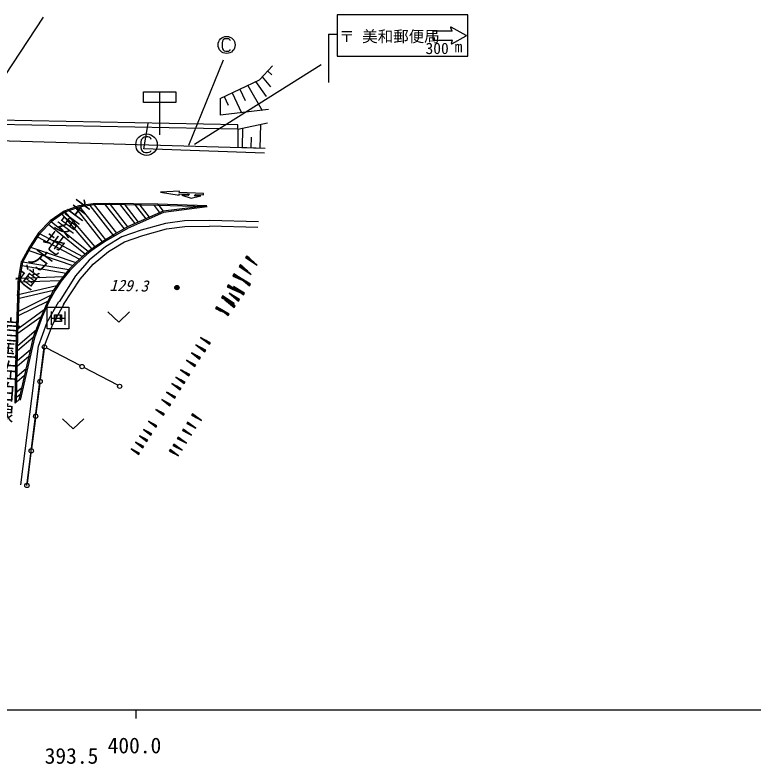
# Model space of a CAD drawing. Units: millimetres, scale not verified. Extents: x 18377 to 658377, y -109912 to 250088.
# Drawn here: x 432341 to 518088, y 68803 to 155888 of the extents above; entities that cross this region are included whole.
import ezdxf
from ezdxf.enums import TextEntityAlignment as Align

# ---------------------------------------------------------------- set-up
doc = ezdxf.new("R2010")
doc.units = ezdxf.units.MM
doc.header["$LTSCALE"] = 1000
for name, color, linetype, lineweight in [('M-BGD', 7, 'Continuous', 25), ('M-STR-STRC', 7, 'Continuous', 25), ('M-TTL-BAND', 7, 'Continuous', 25)]:
    doc.layers.add(name, color=color, linetype=linetype, lineweight=lineweight)
doc.styles.add('@ＭＳ ゴシック', font='')
doc.styles.add('ＭＳ ゴシック', font='')
doc.styles.get('@ＭＳ ゴシック').set_extended_font_data('@MS Gothic')
doc.styles.get('ＭＳ ゴシック').set_extended_font_data('MS Gothic')

# ---------------------------------------------------------------- blocks, each defined once
blk = doc.blocks.new('BUHIN4')
at = {"color": 7, "linetype": 'Continuous', "lineweight": 25}
for p, q in [((589, -420), (-492, 350)), ((-231, 128), (572, -445)), ((-196, 177), (607, -396)), ((559, -463), (43, -95)), ((624, -371), (108, -3)), ((301, -321), (539, -490)), ((403, -177), (642, -347))]:
    blk.add_line(p, q, dxfattribs=at)
blk.add_lwpolyline([(678, -341), (-611, 435), (543, -530)], close=True, dxfattribs=at)
blk = doc.blocks.new('BUHIN5')
at = {"color": 7, "linetype": 'Continuous', "lineweight": 25}
for p, q in [((550, -392), (-459, 327)), ((-216, 119), (534, -415)), ((-183, 165), (566, -369)), ((522, -432), (40, -89)), ((583, -346), (101, -3)), ((281, -299), (503, -458)), ((377, -165), (599, -324))]:
    blk.add_line(p, q, dxfattribs=at)
blk.add_lwpolyline([(633, -318), (-570, 406), (507, -495)], close=True, dxfattribs=at)
blk = doc.blocks.new('BUHIN6')
at = {"color": 7, "linetype": 'Continuous', "lineweight": 25}
for p, q in [((511, -364), (-426, 304)), ((-200, 111), (496, -385)), ((-170, 153), (526, -343)), ((484, -401), (37, -82)), ((541, -322), (94, -3)), ((261, -278), (467, -425)), ((350, -153), (556, -301))]:
    blk.add_line(p, q, dxfattribs=at)
blk.add_lwpolyline([(588, -295), (-529, 377), (471, -459)], close=True, dxfattribs=at)
blk = doc.blocks.new('BUHIN7')
at = {"color": 7, "linetype": 'Continuous', "lineweight": 25}
for p, q in [((525, -343), (-438, 286)), ((-205, 103), (511, -365)), ((-176, 146), (539, -321)), ((554, -299), (94, 1)), ((500, -381), (40, -81)), ((272, -267), (484, -405)), ((356, -139), (568, -277))]:
    blk.add_line(p, q, dxfattribs=at)
blk.add_lwpolyline([(599, -271), (-544, 355), (489, -440)], close=True, dxfattribs=at)
blk = doc.blocks.new('BUHIN8')
at = {"color": 7, "linetype": 'Continuous', "lineweight": 25}
for p, q in [((528, -339), (-440, 283)), ((-205, 101), (513, -361)), ((-177, 145), (542, -317)), ((556, -296), (94, 2)), ((503, -378), (41, -80)), ((274, -265), (487, -402)), ((357, -137), (570, -274))]:
    blk.add_line(p, q, dxfattribs=at)
blk.add_lwpolyline([(601, -267), (-547, 352), (492, -436)], close=True, dxfattribs=at)
blk = doc.blocks.new('BUHIN9')
at = {"color": 7, "linetype": 'Continuous', "lineweight": 25}
for p, q in [((487, -313), (-406, 261)), ((-190, 93), (474, -333)), ((-164, 134), (500, -293)), ((513, -273), (87, 1)), ((464, -349), (38, -74)), ((253, -245), (450, -371)), ((329, -126), (526, -253))]:
    blk.add_line(p, q, dxfattribs=at)
blk.add_lwpolyline([(555, -246), (-505, 325), (454, -403)], close=True, dxfattribs=at)
blk = doc.blocks.new('BUHIN10')
at = {"color": 7, "linetype": 'Continuous', "lineweight": 25}
for p, q in [((448, -285), (-373, 238)), ((-174, 85), (436, -304)), ((-150, 122), (459, -267)), ((471, -248), (79, 2)), ((427, -318), (35, -68)), ((233, -223), (413, -339)), ((302, -114), (483, -230))]:
    blk.add_line(p, q, dxfattribs=at)
blk.add_lwpolyline([(510, -224), (-464, 296), (418, -368)], close=True, dxfattribs=at)
blk = doc.blocks.new('BUHIN11')
at = {"color": 7, "linetype": 'Continuous', "lineweight": 25}
for p, q in [((-358, 131), (-574, 265)), ((-560, 287), (-94, -3)), ((179, -142), (-546, 310)), ((-532, 332), (444, -277)), ((207, -98), (-519, 354)), ((-508, 370), (-42, 80)), ((-278, 261), (-493, 395))]:
    blk.add_line(p, q, dxfattribs=at)
blk.add_lwpolyline([(-605, 258), (552, -344), (-498, 429)], close=True, dxfattribs=at)
blk = doc.blocks.new('BUHIN12')
at = {"color": 7, "linetype": 'Continuous', "lineweight": 25}
for p, q in [((-331, 121), (-530, 245)), ((-517, 265), (-86, -3)), ((166, -131), (-504, 286)), ((-491, 306), (410, -255)), ((191, -91), (-479, 326)), ((-469, 342), (-39, 74)), ((-256, 241), (-455, 365))]:
    blk.add_line(p, q, dxfattribs=at)
blk.add_lwpolyline([(-558, 238), (509, -317), (-460, 396)], close=True, dxfattribs=at)
blk = doc.blocks.new('BUHIN125')
at = {"color": 7, "linetype": 'Continuous', "lineweight": 25}
for p, q in [((-781, 781), (-781, -781)), ((-781, 0), (781, 0)), ((781, 781), (781, -781))]:
    blk.add_line(p, q, dxfattribs=at)
blk.add_lwpolyline([(-1250, -1250), (-1250, 1250), (1250, 1250), (1250, -1250)], close=True, dxfattribs=at)
blk = doc.blocks.new('BUHIN122')
at = {"color": 7, "linetype": 'Continuous', "lineweight": 25}
for centre, radius in [((0, 0), 250), ((0, 0), 219), ((0, 0), 188), ((0, 0), 156), ((0, 0), 125), ((0, 0), 93.8), ((-1, 1), 62.5), ((0, 0), 31.2)]:
    blk.add_circle(centre, radius, dxfattribs=at)
blk = doc.blocks.new('BUHIN139')
at = {"color": 7, "linetype": 'Continuous', "lineweight": 25}
for p, q in [((-451, 132), (-726, 278)), ((-711, 307), (-115, -11)), ((232, -160), (-696, 335)), ((-681, 363), (568, -303)), ((262, -103), (-666, 391)), ((-655, 413), (-58, 95)), ((-363, 298), (-638, 444))]:
    blk.add_line(p, q, dxfattribs=at)
blk.add_lwpolyline([(-764, 267), (706, -376), (-648, 486)], close=True, dxfattribs=at)
blk = doc.blocks.new('BUHIN140')
at = {"color": 7, "linetype": 'Continuous', "lineweight": 25}
for p, q in [((-479, 140), (-772, 296)), ((-756, 326), (-122, -12)), ((247, -170), (-740, 356)), ((-724, 386), (604, -322)), ((279, -110), (-708, 416)), ((-696, 438), (-62, 100)), ((-385, 316), (-678, 472))]:
    blk.add_line(p, q, dxfattribs=at)
blk.add_lwpolyline([(-812, 284), (750, -400), (-688, 516)], close=True, dxfattribs=at)
blk = doc.blocks.new('BUHIN141')
at = {"color": 7, "linetype": 'Continuous', "lineweight": 25}
for p, q in [((-507, 148), (-817, 313)), ((-800, 345), (-129, -13)), ((261, -180), (-783, 377)), ((-766, 409), (639, -341)), ((295, -116), (-749, 440)), ((-737, 464), (-66, 106)), ((-408, 335), (-718, 500))]:
    blk.add_line(p, q, dxfattribs=at)
blk.add_lwpolyline([(-860, 300), (794, -423), (-729, 546)], close=True, dxfattribs=at)
blk = doc.blocks.new('BUHIN142')
at = {"color": 7, "linetype": 'Continuous', "lineweight": 25}
for p, q in [((-448, 220), (-709, 424)), ((-688, 451), (-122, 9)), ((214, -210), (-668, 478)), ((-647, 505), (539, -421)), ((255, -156), (-626, 532)), ((-610, 552), (-44, 110)), ((-325, 378), (-586, 582))]:
    blk.add_line(p, q, dxfattribs=at)
blk.add_lwpolyline([(-751, 419), (670, -523), (-589, 627)], close=True, dxfattribs=at)
blk = doc.blocks.new('BUHIN143')
at = {"color": 7, "linetype": 'Continuous', "lineweight": 25}
for p, q in [((-422, 207), (-668, 399)), ((-648, 425), (-115, 9)), ((201, -198), (-628, 450)), ((-609, 475), (508, -396)), ((240, -147), (-589, 500)), ((-574, 519), (-41, 103)), ((-306, 356), (-552, 548))]:
    blk.add_line(p, q, dxfattribs=at)
blk.add_lwpolyline([(-707, 395), (631, -492), (-554, 590)], close=True, dxfattribs=at)
blk = doc.blocks.new('BUHIN144')
at = {"color": 7, "linetype": 'Continuous', "lineweight": 25}
for centre, radius in [((0, 0), 250), ((0, 0), 219), ((0, 0), 188), ((0, 0), 156), ((0, 0), 125), ((0, 0), 93.8), ((-1, 1), 62.5), ((0, 0), 31.2)]:
    blk.add_circle(centre, radius, dxfattribs=at)
blk = doc.blocks.new('BUHIN151')
at = {"color": 7, "linetype": 'Continuous', "lineweight": 25}
blk.add_circle((0, 0), 249, dxfattribs=at)
blk = doc.blocks.new('BUHIN153')
at = {"color": 7, "linetype": 'Continuous', "lineweight": 25}
blk.add_circle((0, 0), 249, dxfattribs=at)
blk = doc.blocks.new('BUHIN154')
at = {"color": 7, "linetype": 'Continuous', "lineweight": 25}
blk.add_line((0, 5000), (0, 12), dxfattribs=at)
blk.add_lwpolyline([(-1875, 5000), (1875, 5000), (1875, 3750), (-1875, 3750)], close=True, dxfattribs=at)
blk = doc.blocks.new('BUHIN159')
at = {"color": 7, "linetype": 'Continuous', "lineweight": 25}
blk.add_lwpolyline([(-1250, 594), (0, -588), (1250, 594)], dxfattribs=at)
blk = doc.blocks.new('BUHIN182')
at = {"color": 7, "linetype": 'Continuous', "lineweight": 25}
blk.add_lwpolyline([(440, 475), (400, 570), (330, 640), (235, 695), (120, 725), (-75, 725), (-230, 695), (-390, 585), (-485, 445), (-525, 245), (-525, -245), (-485, -455), (-410, -580), (-265, -685), (-85, -725), (105, -725), (250, -710), (325, -665), (395, -600), (425, -530)], dxfattribs=at)
blk.add_circle((0, 0), 995, dxfattribs=at)

msp = doc.modelspace()

# ---------------------------------------------------------------- linework, layer by layer
at = {"layer": 'M-BGD'}
for p, q in [((484967, 155888), (469767, 155888)), ((469767, 155888), (469767, 151088)), ((484967, 151088), (484967, 155888)), ((423964, 137916), (435652, 155643)), ((482951, 154441), (483114, 154048)), ((484765, 153520), (483001, 154486)), ((468776, 153648), (468776, 148050)), ((468776, 153648), (469767, 153648)), ((480942, 152977), (480942, 154000)), ((483081, 153998), (480953, 153998)), ((483082, 152543), (484765, 153457)), ((480942, 152977), (483095, 152977)), ((483130, 152931), (483030, 152585)), ((469767, 151088), (484967, 151088)), ((452545, 140747), (456550, 150654)), ((453178, 140853), (467933, 150127)), ((460750, 148360), (462270, 149965)), ((460750, 148360), (462270, 149965)), ((461712, 149375), (462176, 148936)), ((461712, 149375), (462176, 148936)), ((456190, 146181), (460750, 148360)), ((456190, 146181), (460750, 148360)), ((460294, 148142), (461523, 146418)), ((460294, 148142), (461523, 146418)), ((461071, 148698), (462046, 147515)), ((461071, 148698), (462046, 147515)), ((458470, 147270), (459098, 145958)), ((458470, 147270), (459098, 145958)), ((459382, 147706), (461053, 144800)), ((459382, 147706), (461053, 144800)), ((456646, 146399), (457124, 145398)), ((456646, 146399), (457124, 145398)), ((457558, 146835), (458664, 144520)), ((457558, 146835), (458664, 144520)), ((456190, 146181), (456177, 144229)), ((456190, 146181), (456177, 144229)), ((461807, 144888), (456177, 144229)), ((461807, 144888), (456177, 144229)), ((461807, 144888), (456177, 144229)), ((461807, 144888), (456177, 144229)), ((458236, 143110), (405560, 144138)), ((458236, 143110), (405560, 144138)), ((458226, 142610), (405550, 143638)), ((458226, 142610), (405550, 143638)), ((447317, 140324), (447803, 143270)), ((458226, 142610), (461665, 143332)), ((458226, 142610), (461665, 143332)), ((458226, 142610), (461665, 143332)), ((458226, 142610), (461665, 143332)), ((458226, 142610), (458236, 143110)), ((458226, 142610), (458236, 143110)), ((460809, 140396), (460888, 143169)), ((460809, 140396), (460888, 143169)), ((461396, 140379), (398618, 142182)), ((461396, 140379), (398618, 142182)), ((458226, 142610), (458243, 140470)), ((458226, 142610), (458243, 140470)), ((458756, 140455), (458822, 142736)), ((458756, 140455), (458822, 142736)), ((459783, 140426), (459819, 141689)), ((459783, 140426), (459819, 141689)), ((461344, 139815), (447317, 140324)), ((461396, 140379), (458243, 140470)), ((461396, 140379), (458243, 140470)), ((449820, 131646), (446989, 130877)), ((449820, 131646), (446989, 130877)), ((452027, 131946), (449820, 131646)), ((452027, 131946), (449820, 131646)), ((454958, 131980), (452027, 131946)), ((454958, 131980), (452027, 131946)), ((460617, 131843), (454958, 131980)), ((460617, 131843), (454958, 131980)), ((446989, 130877), (444767, 130089)), ((446989, 130877), (444767, 130089)), ((447183, 130256), (449950, 131008)), ((447183, 130256), (449950, 131008)), ((449950, 131008), (452075, 131297)), ((449950, 131008), (452075, 131297)), ((452075, 131297), (454954, 131330)), ((452075, 131297), (454954, 131330)), ((460558, 131194), (454954, 131330)), ((460558, 131194), (454954, 131330)), ((444767, 130089), (442840, 128926)), ((444767, 130089), (442840, 128926)), ((445046, 129498), (447183, 130256)), ((445046, 129498), (447183, 130256)), ((442840, 128926), (440962, 127395)), ((442840, 128926), (440962, 127395)), ((443215, 128393), (445046, 129498)), ((443215, 128393), (445046, 129498)), ((441418, 126928), (443215, 128393)), ((441418, 126928), (443215, 128393)), ((440962, 127395), (439380, 125550)), ((440962, 127395), (439380, 125550)), ((439902, 125160), (441418, 126928)), ((439902, 125160), (441418, 126928)), ((439380, 125550), (437459, 122555)), ((439380, 125550), (437459, 122555)), ((437996, 122227), (439902, 125160)), ((437996, 122227), (439902, 125160)), ((436097, 120174), (437452, 122582)), ((436097, 120174), (437452, 122582)), ((438018, 122263), (436688, 119900)), ((438018, 122263), (436688, 119900)), ((437090, 120895), (437090, 120395)), ((437090, 120645), (437590, 120645)), ((437590, 120895), (437590, 120395)), ((435059, 117399), (436097, 120174)), ((435059, 117399), (436097, 120174)), ((436688, 119900), (435668, 117171)), ((436688, 119900), (435668, 117171)), ((433019, 101279), (435059, 117399)), ((433019, 101279), (435059, 117399)), ((435704, 117317), (433664, 101197)), ((435704, 117317), (433664, 101197)), ((435728, 117056), (435281, 113522)), ((439908, 115126), (435980, 117188)), ((444279, 112832), (440351, 114894)), ((435219, 113026), (434772, 109492)), ((434710, 108996), (434263, 105462)), ((434201, 104966), (433754, 101432))]:
    msp.add_line(p, q, dxfattribs=at)
msp.add_lwpolyline([(448174, 141406), (448124, 141525), (448037, 141613), (447918, 141681), (447774, 141719), (447530, 141719), (447337, 141681), (447137, 141544), (447018, 141369), (446968, 141119), (446968, 140506), (447018, 140244), (447112, 140088), (447293, 139956), (447518, 139906), (447755, 139906), (447937, 139925), (448030, 139981), (448118, 140063), (448155, 140150)], dxfattribs=at)
msp.add_lwpolyline([(436940, 120245), (436940, 121045), (437740, 121045), (437740, 120245)], close=True, dxfattribs=at)
for centre, radius in [((447624, 140813), 1244), ((435759, 117304), 249)]:
    msp.add_circle(centre, radius, dxfattribs=at)
for centre, start, end in [((482984, 154455), 61.28021, 202.60983), ((483081, 154034), 270, 22.60983), ((484748, 153488), 298.49773, 61.28021), ((483064, 152575), 163.88714, 298.49773), ((483095, 152941), 343.88713, 90)]:
    msp.add_arc(centre, 36, start, end, dxfattribs=at)
at = {"layer": 'M-STR-STRC'}
for p, q in [((451440, 135403), (449232, 135274)), ((449232, 135274), (451421, 134954)), ((451421, 134954), (451427, 135104)), ((451427, 135104), (452626, 135051)), ((451434, 135253), (451440, 135403)), ((454231, 135132), (451434, 135253)), ((452626, 135051), (452470, 134908)), ((453169, 134878), (453325, 135021)), ((453325, 135021), (454224, 134982)), ((454224, 134982), (454231, 135132)), ((452470, 134908), (451720, 134941)), ((451720, 134941), (452806, 134593)), ((452806, 134593), (453918, 134845)), ((453918, 134845), (453169, 134878)), ((439749, 133695), (438071, 133092)), ((439786, 133549), (438139, 132958)), ((439401, 133411), (442480, 129513)), ((441434, 133950), (439749, 133695)), ((441447, 133800), (439786, 133549)), ((439856, 133560), (442869, 129747)), ((441030, 133737), (443771, 130225)), ((443276, 133988), (441434, 133950)), ((443279, 133838), (441447, 133800)), ((441550, 133802), (444126, 130502)), ((442828, 133829), (445029, 131025)), ((448950, 133881), (443276, 133988)), ((448947, 133731), (443279, 133838)), ((443391, 133840), (445422, 131253)), ((444556, 133814), (446273, 131627)), ((446698, 131814), (445137, 133803)), ((446298, 133781), (447549, 132187)), ((447974, 132374), (446878, 133770)), ((448493, 133740), (449202, 132800)), ((454635, 133566), (448947, 133731)), ((448950, 133881), (449562, 133070)), ((454640, 133716), (448950, 133881)), ((454640, 133716), (449562, 133070)), ((454658, 133567), (449602, 132924)), ((438071, 133092), (436427, 131970)), ((438139, 132958), (436525, 131854)), ((437795, 132722), (441275, 128653)), ((438169, 132978), (441617, 128946)), ((449562, 133070), (445422, 131253)), ((449602, 132924), (445490, 131119)), ((436427, 131970), (435066, 130553)), ((436525, 131854), (435183, 130459)), ((436232, 131550), (440521, 128099)), ((436545, 131875), (440877, 128390)), ((445422, 131253), (444126, 130502)), ((445490, 131119), (444203, 130374)), ((435066, 130553), (434008, 128950)), ((435183, 130459), (434137, 128874)), ((434950, 130105), (439831, 127498)), ((435199, 130482), (440181, 127821)), ((444126, 130502), (442869, 129747)), ((444203, 130374), (442950, 129621)), ((434008, 128950), (433090, 127220)), ((434152, 128901), (439402, 127104)), ((441617, 128946), (440877, 128390)), ((442869, 129747), (441617, 128946)), ((442950, 129621), (441707, 128826)), ((434137, 128874), (433222, 127150)), ((433938, 128499), (439054, 126748)), ((440877, 128390), (440181, 127821)), ((440972, 128274), (440283, 127711)), ((441707, 128826), (440972, 128274)), ((432714, 124847), (433090, 127220)), ((432864, 124833), (433238, 127196)), ((433238, 127195), (438609, 126291)), ((440181, 127821), (439402, 127104)), ((440283, 127711), (439510, 126999)), ((433168, 126751), (438281, 125890)), ((438609, 126291), (437580, 125033)), ((439402, 127104), (438609, 126291)), ((439510, 126999), (438716, 126186)), ((432939, 125306), (437961, 125498)), ((438725, 126196), (437701, 124945)), ((432671, 122928), (432714, 124847)), ((432821, 122925), (432864, 124833)), ((432867, 124853), (437580, 125033)), ((437580, 125033), (436830, 123890)), ((437701, 124945), (436959, 123813)), ((432570, 123366), (437187, 124434)), ((432671, 122928), (436830, 123890)), ((436830, 123890), (436142, 122615)), ((436959, 123813), (436277, 122549)), ((432604, 120888), (432671, 122928)), ((432754, 120883), (432821, 122925)), ((432774, 121471), (436508, 123294)), ((432757, 120962), (436142, 122615)), ((436142, 122615), (435376, 120847)), ((436277, 122549), (435515, 120791)), ((432708, 119456), (435729, 121661)), ((432535, 118773), (432604, 120888)), ((432685, 118768), (432754, 120883)), ((432689, 118885), (435376, 120847)), ((435376, 120847), (434464, 118412)), ((435515, 120791), (434608, 118369)), ((432495, 116735), (432535, 118773)), ((432645, 116732), (432685, 118768)), ((432659, 117466), (434789, 119280)), ((432648, 116865), (434464, 118412)), ((434464, 118412), (432804, 111150)), ((434608, 118369), (432950, 111117)), ((432360, 110758), (432495, 116735)), ((432513, 110893), (432645, 116732)), ((434128, 116944), (432621, 115660)), ((432607, 115057), (433960, 116210)), ((433625, 114742), (432580, 113852)), ((432566, 113249), (433457, 114008)), ((433121, 112539), (432539, 112044)), ((432526, 111441), (432953, 111805)), ((432360, 110758), (432804, 111150))]:
    msp.add_line(p, q, dxfattribs=at)
at = {"layer": 'M-TTL-BAND'}
for p, q in [((18377, 75088), (557377, 75088)), ((446377, 75088), (446377, 74088))]:
    msp.add_line(p, q, dxfattribs=at)

# ---------------------------------------------------------------- block references
at = {"layer": 'M-BGD'}
for name, p in [('BUHIN182', (456928, 152408)), ('BUHIN154', (449140, 141960)), ('BUHIN143', (459836, 127286)), ('BUHIN143', (459836, 127286)), ('BUHIN142', (459123, 126242)), ('BUHIN142', (459123, 126242)), ('BUHIN141', (458495, 125229)), ('BUHIN141', (458495, 125229)), ('BUHIN4', (459036, 124931)), ('BUHIN4', (459036, 124931)), ('BUHIN122', (451162, 124191)), ('BUHIN144', (451162, 124191)), ('BUHIN140', (457792, 123980)), ('BUHIN140', (457792, 123980)), ('BUHIN4', (458330, 123892)), ('BUHIN4', (458330, 123892)), ('BUHIN139', (457090, 122731)), ('BUHIN139', (457090, 122731)), ('BUHIN5', (457809, 123123)), ('BUHIN5', (457809, 123123)), ('BUHIN139', (456387, 121482)), ('BUHIN139', (456387, 121482)), ('BUHIN5', (457303, 122378)), ('BUHIN5', (457303, 122378)), ('BUHIN125', (437335, 120652)), ('BUHIN125', (437335, 120652)), ('BUHIN159', (444393, 120766)), ('BUHIN6', (456636, 121395)), ('BUHIN6', (456636, 121395)), ('BUHIN7', (454452, 118043)), ('BUHIN7', (454452, 118043)), ('BUHIN8', (453895, 117171)), ('BUHIN8', (453895, 117171)), ('BUHIN9', (453339, 116293)), ('BUHIN9', (453339, 116293)), ('BUHIN151', (440130, 115010)), ('BUHIN9', (452789, 115425)), ('BUHIN9', (452789, 115425)), ('BUHIN9', (452091, 114323)), ('BUHIN9', (452091, 114323)), ('BUHIN153', (435250, 113274)), ('BUHIN9', (451541, 113455)), ('BUHIN9', (451541, 113455)), ('BUHIN151', (444500, 112716)), ('BUHIN9', (451077, 112723)), ('BUHIN9', (451077, 112723)), ('BUHIN9', (450447, 111728)), ('BUHIN9', (450447, 111728)), ('BUHIN9', (449890, 110850)), ('BUHIN9', (449890, 110850)), ('BUHIN10', (449183, 109729)), ('BUHIN10', (449183, 109729)), ('BUHIN153', (434741, 109244)), ('BUHIN159', (439108, 108358)), ('BUHIN11', (453451, 109097)), ('BUHIN11', (453451, 109097)), ('BUHIN10', (448315, 108352)), ('BUHIN10', (448315, 108352)), ('BUHIN12', (452850, 108149)), ('BUHIN12', (452850, 108149)), ('BUHIN10', (447725, 107417)), ('BUHIN10', (447725, 107417)), ('BUHIN12', (452345, 107353)), ('BUHIN12', (452345, 107353)), ('BUHIN10', (447256, 106674)), ('BUHIN10', (447256, 106674)), ('BUHIN12', (451755, 106424)), ('BUHIN12', (451755, 106424)), ('BUHIN153', (434232, 105214)), ('BUHIN10', (446297, 105154)), ('BUHIN10', (446297, 105154)), ('BUHIN10', (446793, 105939)), ('BUHIN10', (446793, 105939)), ('BUHIN12', (451238, 105609)), ('BUHIN12', (451238, 105609)), ('BUHIN12', (450829, 104963)), ('BUHIN12', (450829, 104963)), ('BUHIN153', (433723, 101184))]:
    msp.add_blockref(name, p, dxfattribs=at)

# ---------------------------------------------------------------- texts
at = {"layer": 'M-BGD', "style": 'ＭＳ ゴシック'}
for s, p in [('〒 美和郵便局 ', (469983, 152342)), ('300', (480040, 150949)), ('m', (483422, 151148))]:
    msp.add_text(s, height=1320, dxfattribs=at).set_placement(p, align=Align.BOTTOM_LEFT)
at = {"layer": 'M-BGD', "style": '@ＭＳ ゴシック'}
for s, rotation, p in [('主要地方道', 233.3, (439441, 135314)), ('主要地方道', 233.3, (439441, 135314)), ('岩国佐伯線', 265.3, (430396, 120966)), ('岩国佐伯線', 265.3, (430396, 120966))]:
    msp.add_text(s, height=1833, rotation=rotation, dxfattribs=at).set_placement(p, align=Align.BOTTOM_LEFT)
at = {"layer": 'M-BGD', "style": 'ＭＳ ゴシック', "oblique": 15}
msp.add_text('129.3', height=1320, rotation=358.8, dxfattribs=at).set_placement((443311, 123422), align=Align.BOTTOM_LEFT)
msp.add_text('129.3', height=1320, rotation=358.8, dxfattribs=at).set_placement((443311, 123422), align=Align.BOTTOM_LEFT)
at = {"layer": 'M-TTL-BAND', "style": 'ＭＳ ゴシック'}
for s, p in [('400.0', (446221, 69497)), ('393.5', (438906, 68283))]:
    msp.add_text(s, height=1833, dxfattribs=at).set_placement(p, align=Align.BOTTOM_CENTER)

doc.saveas('drawing.dxf')
